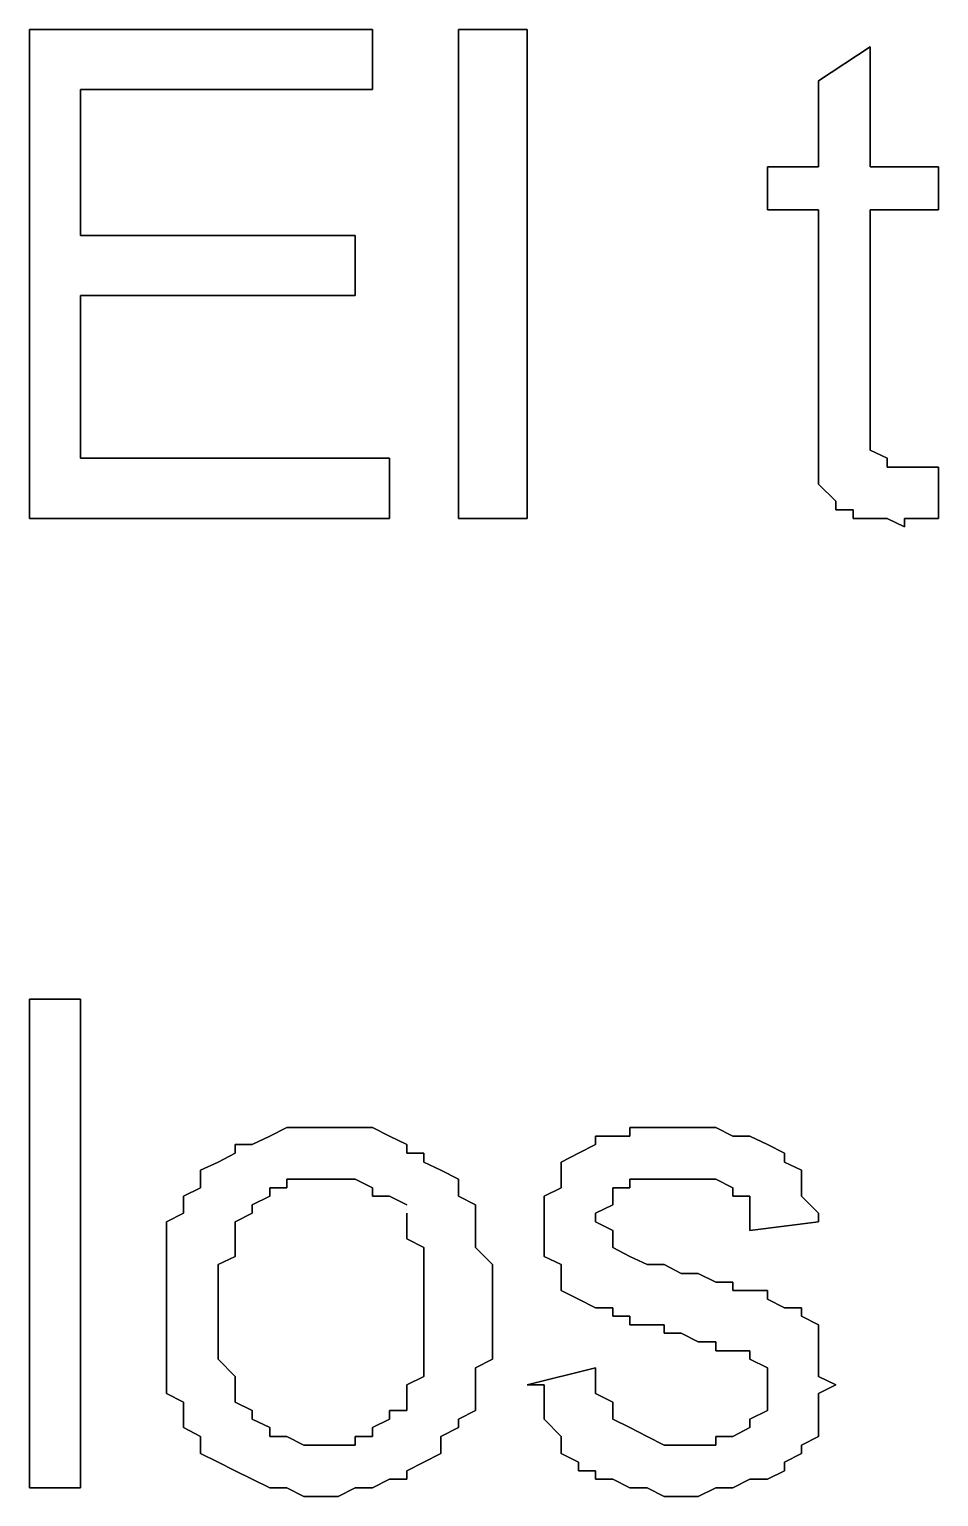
# Model space of a CAD drawing. Header units: metres. Extents: x 2.9 to 42.8, y 1.7 to 28.7.
# Drawn here: x 37.1299 to 37.3168, y 25.056 to 25.3577 of the extents above; entities that cross this region are included whole.
import ezdxf

# ---------------------------------------------------------------- set-up
doc = ezdxf.new("R2010")
doc.units = ezdxf.units.M
doc.layers.add('GRIS', color=8, linetype='Continuous')

msp = doc.modelspace()

# ---------------------------------------------------------------- linework, layer by layer
at = {"layer": 'GRIS', "lineweight": -3}
for points in [[(37.2004, 25.3577), (37.1299, 25.3577), (37.2004, 25.3577)], [(37.1299, 25.3577), (37.1299, 25.2571), (37.1299, 25.3577)], [(37.2004, 25.3453), (37.2004, 25.3577), (37.2004, 25.3453)], [(37.2322, 25.3577), (37.2181, 25.3577), (37.2322, 25.3577)], [(37.2181, 25.3577), (37.2181, 25.2571), (37.2181, 25.3577)], [(37.2322, 25.2571), (37.2322, 25.3577), (37.2322, 25.2571)], [(37.3027, 25.3541), (37.2921, 25.3471), (37.3027, 25.3541)], [(37.3027, 25.3294), (37.3027, 25.3541), (37.3027, 25.3294)], [(37.2921, 25.3471), (37.2921, 25.3294), (37.2921, 25.3471)], [(37.1404, 25.3153), (37.1404, 25.3453), (37.1404, 25.3153)], [(37.1404, 25.3453), (37.2004, 25.3453), (37.1404, 25.3453)], [(37.2921, 25.3294), (37.2816, 25.3294), (37.2921, 25.3294)], [(37.2816, 25.3294), (37.2816, 25.3206), (37.2816, 25.3294)], [(37.3168, 25.3294), (37.3027, 25.3294), (37.3168, 25.3294)], [(37.3168, 25.3206), (37.3168, 25.3294), (37.3168, 25.3206)], [(37.2816, 25.3206), (37.2921, 25.3206), (37.2816, 25.3206)], [(37.2921, 25.3206), (37.2921, 25.2783), (37.2921, 25.3206)], [(37.3027, 25.2783), (37.3027, 25.3206), (37.3027, 25.2783)], [(37.3027, 25.3206), (37.3168, 25.3206), (37.3027, 25.3206)], [(37.1969, 25.3153), (37.1404, 25.3153), (37.1969, 25.3153)], [(37.1969, 25.303), (37.1969, 25.3153), (37.1969, 25.303)], [(37.1404, 25.2695), (37.1404, 25.303), (37.1404, 25.2695)], [(37.1404, 25.303), (37.1969, 25.303), (37.1404, 25.303)], [(37.2921, 25.2783), (37.2921, 25.2748), (37.2921, 25.2783)], [(37.3027, 25.2748), (37.3027, 25.2783), (37.3027, 25.2748)], [(37.2921, 25.2748), (37.2921, 25.2712), (37.2921, 25.2748)], [(37.3027, 25.2712), (37.3027, 25.2748), (37.3027, 25.2712)], [(37.2921, 25.2712), (37.2921, 25.2695), (37.2921, 25.2712)], [(37.3062, 25.2695), (37.3027, 25.2712), (37.3062, 25.2695)], [(37.2039, 25.2695), (37.1404, 25.2695), (37.2039, 25.2695)], [(37.2039, 25.2571), (37.2039, 25.2695), (37.2039, 25.2571)], [(37.2921, 25.2695), (37.2921, 25.2677), (37.2921, 25.2695)], [(37.2921, 25.2677), (37.2921, 25.2659), (37.2921, 25.2677)], [(37.3062, 25.2677), (37.3062, 25.2695), (37.3062, 25.2677)], [(37.3098, 25.2677), (37.3062, 25.2677), (37.3098, 25.2677)], [(37.3133, 25.2677), (37.3098, 25.2677), (37.3133, 25.2677)], [(37.3168, 25.2677), (37.3133, 25.2677), (37.3168, 25.2677)], [(37.3168, 25.2571), (37.3168, 25.2677), (37.3168, 25.2571)], [(37.2921, 25.2659), (37.2921, 25.2642), (37.2921, 25.2659)], [(37.2921, 25.2642), (37.2957, 25.2607), (37.2921, 25.2642)], [(37.2957, 25.2607), (37.2957, 25.2589), (37.2957, 25.2607)], [(37.2957, 25.2589), (37.2992, 25.2589), (37.2957, 25.2589)], [(37.2992, 25.2589), (37.2992, 25.2571), (37.2992, 25.2589)], [(37.1299, 25.2571), (37.2039, 25.2571), (37.1299, 25.2571)], [(37.2181, 25.2571), (37.2322, 25.2571), (37.2181, 25.2571)], [(37.2992, 25.2571), (37.3027, 25.2571), (37.2992, 25.2571)], [(37.3027, 25.2571), (37.3062, 25.2571), (37.3027, 25.2571)], [(37.3062, 25.2571), (37.3098, 25.2554), (37.3062, 25.2571)], [(37.3098, 25.2554), (37.3098, 25.2571), (37.3098, 25.2554)], [(37.3098, 25.2571), (37.3133, 25.2571), (37.3098, 25.2571)], [(37.3133, 25.2571), (37.3168, 25.2571), (37.3133, 25.2571)], [(37.1404, 25.1583), (37.1299, 25.1583), (37.1404, 25.1583)], [(37.1299, 25.1583), (37.1299, 25.0578), (37.1299, 25.1583)], [(37.1404, 25.0578), (37.1404, 25.1583), (37.1404, 25.0578)], [(37.1828, 25.1319), (37.1793, 25.1301), (37.1828, 25.1319)], [(37.1863, 25.1319), (37.1828, 25.1319), (37.1863, 25.1319)], [(37.1898, 25.1319), (37.1863, 25.1319), (37.1898, 25.1319)], [(37.1934, 25.1319), (37.1898, 25.1319), (37.1934, 25.1319)], [(37.1969, 25.1319), (37.1934, 25.1319), (37.1969, 25.1319)], [(37.2004, 25.1319), (37.1969, 25.1319), (37.2004, 25.1319)], [(37.2039, 25.1301), (37.2004, 25.1319), (37.2039, 25.1301)], [(37.2569, 25.1319), (37.2533, 25.1319), (37.2569, 25.1319)], [(37.2533, 25.1319), (37.2533, 25.1301), (37.2533, 25.1319)], [(37.2604, 25.1319), (37.2569, 25.1319), (37.2604, 25.1319)], [(37.2639, 25.1319), (37.2604, 25.1319), (37.2639, 25.1319)], [(37.2674, 25.1319), (37.2639, 25.1319), (37.2674, 25.1319)], [(37.271, 25.1319), (37.2674, 25.1319), (37.271, 25.1319)], [(37.2745, 25.1301), (37.271, 25.1319), (37.2745, 25.1301)], [(37.1793, 25.1301), (37.1757, 25.1284), (37.1793, 25.1301)], [(37.2075, 25.1284), (37.2039, 25.1301), (37.2075, 25.1284)], [(37.2498, 25.1301), (37.2463, 25.1301), (37.2498, 25.1301)], [(37.2463, 25.1301), (37.2463, 25.1284), (37.2463, 25.1301)], [(37.2533, 25.1301), (37.2498, 25.1301), (37.2533, 25.1301)], [(37.278, 25.1301), (37.2745, 25.1301), (37.278, 25.1301)], [(37.2816, 25.1284), (37.278, 25.1301), (37.2816, 25.1284)], [(37.1722, 25.1266), (37.1687, 25.1248), (37.1722, 25.1266)], [(37.1757, 25.1284), (37.1722, 25.1284), (37.1757, 25.1284)], [(37.1722, 25.1284), (37.1722, 25.1266), (37.1722, 25.1284)], [(37.2075, 25.1266), (37.2075, 25.1284), (37.2075, 25.1266)], [(37.211, 25.1266), (37.2075, 25.1266), (37.211, 25.1266)], [(37.211, 25.1248), (37.211, 25.1266), (37.211, 25.1248)], [(37.2428, 25.1266), (37.2392, 25.1248), (37.2428, 25.1266)], [(37.2463, 25.1284), (37.2428, 25.1266), (37.2463, 25.1284)], [(37.2851, 25.1266), (37.2816, 25.1284), (37.2851, 25.1266)], [(37.2851, 25.1248), (37.2851, 25.1266), (37.2851, 25.1248)], [(37.1687, 25.1248), (37.1651, 25.1231), (37.1687, 25.1248)], [(37.1651, 25.1231), (37.1651, 25.1213), (37.1651, 25.1231)], [(37.2145, 25.1231), (37.211, 25.1248), (37.2145, 25.1231)], [(37.2181, 25.1213), (37.2145, 25.1231), (37.2181, 25.1213)], [(37.2392, 25.1248), (37.2392, 25.1231), (37.2392, 25.1248)], [(37.2392, 25.1231), (37.2392, 25.1195), (37.2392, 25.1231)], [(37.2886, 25.1231), (37.2851, 25.1248), (37.2886, 25.1231)], [(37.2886, 25.1213), (37.2886, 25.1231), (37.2886, 25.1213)], [(37.1651, 25.1213), (37.1651, 25.1195), (37.1651, 25.1213)], [(37.1828, 25.1195), (37.1828, 25.1213), (37.1828, 25.1195)], [(37.1828, 25.1213), (37.1863, 25.1213), (37.1828, 25.1213)], [(37.1863, 25.1213), (37.1898, 25.1213), (37.1863, 25.1213)], [(37.1898, 25.1213), (37.1934, 25.1213), (37.1898, 25.1213)], [(37.1934, 25.1213), (37.1969, 25.1213), (37.1934, 25.1213)], [(37.1969, 25.1213), (37.2004, 25.1195), (37.1969, 25.1213)], [(37.2181, 25.1195), (37.2181, 25.1213), (37.2181, 25.1195)], [(37.2533, 25.1195), (37.2533, 25.1213), (37.2533, 25.1195)], [(37.2533, 25.1213), (37.2569, 25.1213), (37.2533, 25.1213)], [(37.2569, 25.1213), (37.2604, 25.1213), (37.2569, 25.1213)], [(37.2604, 25.1213), (37.2639, 25.1213), (37.2604, 25.1213)], [(37.2639, 25.1213), (37.2674, 25.1213), (37.2639, 25.1213)], [(37.2674, 25.1213), (37.271, 25.1213), (37.2674, 25.1213)], [(37.271, 25.1213), (37.2745, 25.1195), (37.271, 25.1213)], [(37.2886, 25.1195), (37.2886, 25.1213), (37.2886, 25.1195)], [(37.1651, 25.1195), (37.1616, 25.1178), (37.1651, 25.1195)], [(37.1616, 25.1178), (37.1616, 25.116), (37.1616, 25.1178)], [(37.1757, 25.116), (37.1793, 25.1178), (37.1757, 25.116)], [(37.1793, 25.1178), (37.1793, 25.1195), (37.1793, 25.1178)], [(37.1793, 25.1195), (37.1828, 25.1195), (37.1793, 25.1195)], [(37.2004, 25.1195), (37.2004, 25.1178), (37.2004, 25.1195)], [(37.2004, 25.1178), (37.2039, 25.1178), (37.2004, 25.1178)], [(37.2039, 25.1178), (37.2075, 25.116), (37.2039, 25.1178)], [(37.2181, 25.1178), (37.2181, 25.1195), (37.2181, 25.1178)], [(37.2216, 25.116), (37.2181, 25.1178), (37.2216, 25.116)], [(37.2392, 25.1195), (37.2357, 25.1178), (37.2392, 25.1195)], [(37.2357, 25.1178), (37.2357, 25.116), (37.2357, 25.1178)], [(37.2498, 25.1178), (37.2498, 25.1195), (37.2498, 25.1178)], [(37.2498, 25.1195), (37.2533, 25.1195), (37.2498, 25.1195)], [(37.2498, 25.116), (37.2498, 25.1178), (37.2498, 25.116)], [(37.2745, 25.1195), (37.2745, 25.1178), (37.2745, 25.1195)], [(37.2745, 25.1178), (37.278, 25.1178), (37.2745, 25.1178)], [(37.278, 25.1178), (37.278, 25.1143), (37.278, 25.1178)], [(37.2886, 25.1178), (37.2886, 25.1195), (37.2886, 25.1178)], [(37.2921, 25.1143), (37.2886, 25.1178), (37.2921, 25.1143)], [(37.1616, 25.1143), (37.1581, 25.1125), (37.1616, 25.1143)], [(37.1616, 25.116), (37.1616, 25.1143), (37.1616, 25.116)], [(37.1722, 25.1125), (37.1757, 25.1143), (37.1722, 25.1125)], [(37.1757, 25.1143), (37.1757, 25.116), (37.1757, 25.1143)], [(37.2075, 25.1143), (37.2075, 25.1125), (37.2075, 25.1143)], [(37.2216, 25.1143), (37.2216, 25.116), (37.2216, 25.1143)], [(37.2216, 25.1107), (37.2216, 25.1143), (37.2216, 25.1107)], [(37.2357, 25.116), (37.2357, 25.1143), (37.2357, 25.116)], [(37.2357, 25.1143), (37.2357, 25.1107), (37.2357, 25.1143)], [(37.2463, 25.1143), (37.2498, 25.116), (37.2463, 25.1143)], [(37.2463, 25.1125), (37.2463, 25.1143), (37.2463, 25.1125)], [(37.278, 25.1143), (37.278, 25.1125), (37.278, 25.1143)], [(37.2921, 25.1125), (37.2921, 25.1143), (37.2921, 25.1125)], [(37.1581, 25.1125), (37.1581, 25.109), (37.1581, 25.1125)], [(37.1722, 25.1107), (37.1722, 25.1125), (37.1722, 25.1107)], [(37.1722, 25.1072), (37.1722, 25.1107), (37.1722, 25.1072)], [(37.2075, 25.1125), (37.2075, 25.1107), (37.2075, 25.1125)], [(37.2075, 25.1107), (37.2075, 25.109), (37.2075, 25.1107)], [(37.2216, 25.109), (37.2216, 25.1107), (37.2216, 25.109)], [(37.2357, 25.1107), (37.2357, 25.109), (37.2357, 25.1107)], [(37.2498, 25.1107), (37.2463, 25.1125), (37.2498, 25.1107)], [(37.2498, 25.109), (37.2498, 25.1107), (37.2498, 25.109)], [(37.278, 25.1125), (37.278, 25.1107), (37.278, 25.1125)], [(37.278, 25.1107), (37.2921, 25.1125), (37.278, 25.1107)], [(37.1581, 25.109), (37.1581, 25.1072), (37.1581, 25.109)], [(37.2075, 25.109), (37.211, 25.1072), (37.2075, 25.109)], [(37.2216, 25.1072), (37.2216, 25.109), (37.2216, 25.1072)], [(37.2357, 25.109), (37.2357, 25.1054), (37.2357, 25.109)], [(37.2498, 25.1072), (37.2498, 25.109), (37.2498, 25.1072)], [(37.1581, 25.1072), (37.1581, 25.1054), (37.1581, 25.1072)], [(37.1581, 25.1054), (37.1581, 25.1019), (37.1581, 25.1054)], [(37.1687, 25.1037), (37.1722, 25.1054), (37.1687, 25.1037)], [(37.1722, 25.1054), (37.1722, 25.1072), (37.1722, 25.1054)], [(37.211, 25.1072), (37.211, 25.1054), (37.211, 25.1072)], [(37.211, 25.1054), (37.211, 25.1037), (37.211, 25.1054)], [(37.2251, 25.1037), (37.2216, 25.1072), (37.2251, 25.1037)], [(37.2357, 25.1054), (37.2392, 25.1037), (37.2357, 25.1054)], [(37.2533, 25.1054), (37.2498, 25.1072), (37.2533, 25.1054)], [(37.2569, 25.1037), (37.2533, 25.1054), (37.2569, 25.1037)], [(37.1581, 25.1019), (37.1581, 25.1001), (37.1581, 25.1019)], [(37.1687, 25.1001), (37.1687, 25.1037), (37.1687, 25.1001)], [(37.211, 25.1037), (37.211, 25.1001), (37.211, 25.1037)], [(37.2251, 25.1019), (37.2251, 25.1037), (37.2251, 25.1019)], [(37.2251, 25.1001), (37.2251, 25.1019), (37.2251, 25.1001)], [(37.2392, 25.1037), (37.2392, 25.1019), (37.2392, 25.1037)], [(37.2392, 25.1019), (37.2392, 25.1001), (37.2392, 25.1019)], [(37.2604, 25.1037), (37.2569, 25.1037), (37.2604, 25.1037)], [(37.2639, 25.1019), (37.2604, 25.1037), (37.2639, 25.1019)], [(37.2674, 25.1019), (37.2639, 25.1019), (37.2674, 25.1019)], [(37.271, 25.1001), (37.2674, 25.1019), (37.271, 25.1001)], [(37.1581, 25.1001), (37.1581, 25.0966), (37.1581, 25.1001)], [(37.1687, 25.0984), (37.1687, 25.1001), (37.1687, 25.0984)], [(37.211, 25.1001), (37.211, 25.0984), (37.211, 25.1001)], [(37.2251, 25.0966), (37.2251, 25.1001), (37.2251, 25.0966)], [(37.2392, 25.1001), (37.2392, 25.0984), (37.2392, 25.1001)], [(37.2745, 25.1001), (37.271, 25.1001), (37.2745, 25.1001)], [(37.2745, 25.0984), (37.2745, 25.1001), (37.2745, 25.0984)], [(37.1581, 25.0966), (37.1581, 25.0948), (37.1581, 25.0966)], [(37.1687, 25.0948), (37.1687, 25.0984), (37.1687, 25.0948)], [(37.211, 25.0984), (37.211, 25.0948), (37.211, 25.0984)], [(37.2251, 25.0948), (37.2251, 25.0966), (37.2251, 25.0948)], [(37.2392, 25.0984), (37.2428, 25.0966), (37.2392, 25.0984)], [(37.2428, 25.0966), (37.2463, 25.0948), (37.2428, 25.0966)], [(37.278, 25.0984), (37.2745, 25.0984), (37.278, 25.0984)], [(37.2816, 25.0984), (37.278, 25.0984), (37.2816, 25.0984)], [(37.2816, 25.0966), (37.2816, 25.0984), (37.2816, 25.0966)], [(37.2851, 25.0948), (37.2816, 25.0966), (37.2851, 25.0948)], [(37.1581, 25.0948), (37.1581, 25.0913), (37.1581, 25.0948)], [(37.1687, 25.0913), (37.1687, 25.0948), (37.1687, 25.0913)], [(37.211, 25.0948), (37.211, 25.0931), (37.211, 25.0948)], [(37.211, 25.0931), (37.211, 25.0913), (37.211, 25.0931)], [(37.2251, 25.0931), (37.2251, 25.0948), (37.2251, 25.0931)], [(37.2251, 25.0896), (37.2251, 25.0931), (37.2251, 25.0896)], [(37.2463, 25.0948), (37.2498, 25.0948), (37.2463, 25.0948)], [(37.2498, 25.0948), (37.2498, 25.0931), (37.2498, 25.0948)], [(37.2498, 25.0931), (37.2533, 25.0931), (37.2498, 25.0931)], [(37.2533, 25.0931), (37.2533, 25.0913), (37.2533, 25.0931)], [(37.2886, 25.0948), (37.2851, 25.0948), (37.2886, 25.0948)], [(37.2886, 25.0931), (37.2886, 25.0948), (37.2886, 25.0931)], [(37.2921, 25.0913), (37.2886, 25.0931), (37.2921, 25.0913)], [(37.1581, 25.0913), (37.1581, 25.0896), (37.1581, 25.0913)], [(37.1581, 25.0896), (37.1581, 25.086), (37.1581, 25.0896)], [(37.1687, 25.0896), (37.1687, 25.0913), (37.1687, 25.0896)], [(37.1687, 25.086), (37.1687, 25.0896), (37.1687, 25.086)], [(37.211, 25.0913), (37.211, 25.0878), (37.211, 25.0913)], [(37.2251, 25.0878), (37.2251, 25.0896), (37.2251, 25.0878)], [(37.2533, 25.0913), (37.2569, 25.0913), (37.2533, 25.0913)], [(37.2569, 25.0913), (37.2604, 25.0913), (37.2569, 25.0913)], [(37.2604, 25.0913), (37.2604, 25.0896), (37.2604, 25.0913)], [(37.2604, 25.0896), (37.2639, 25.0896), (37.2604, 25.0896)], [(37.2639, 25.0896), (37.2674, 25.0878), (37.2639, 25.0896)], [(37.2921, 25.0896), (37.2921, 25.0913), (37.2921, 25.0896)], [(37.2921, 25.0878), (37.2921, 25.0896), (37.2921, 25.0878)], [(37.211, 25.0878), (37.211, 25.086), (37.211, 25.0878)], [(37.2251, 25.0843), (37.2251, 25.0878), (37.2251, 25.0843)], [(37.2674, 25.0878), (37.271, 25.0878), (37.2674, 25.0878)], [(37.271, 25.0878), (37.271, 25.086), (37.271, 25.0878)], [(37.2921, 25.086), (37.2921, 25.0878), (37.2921, 25.086)], [(37.1581, 25.086), (37.1581, 25.0843), (37.1581, 25.086)], [(37.1581, 25.0843), (37.1581, 25.0825), (37.1581, 25.0843)], [(37.1687, 25.0843), (37.1687, 25.086), (37.1687, 25.0843)], [(37.1722, 25.0807), (37.1687, 25.0843), (37.1722, 25.0807)], [(37.211, 25.086), (37.211, 25.0825), (37.211, 25.086)], [(37.2216, 25.0825), (37.2251, 25.0843), (37.2216, 25.0825)], [(37.271, 25.086), (37.2745, 25.086), (37.271, 25.086)], [(37.2745, 25.086), (37.278, 25.086), (37.2745, 25.086)], [(37.278, 25.086), (37.278, 25.0843), (37.278, 25.086)], [(37.278, 25.0843), (37.2816, 25.0825), (37.278, 25.0843)], [(37.2921, 25.0843), (37.2921, 25.086), (37.2921, 25.0843)], [(37.2921, 25.0807), (37.2921, 25.0843), (37.2921, 25.0807)], [(37.1581, 25.0825), (37.1581, 25.079), (37.1581, 25.0825)], [(37.1722, 25.079), (37.1722, 25.0807), (37.1722, 25.079)], [(37.211, 25.0807), (37.2075, 25.079), (37.211, 25.0807)], [(37.211, 25.0825), (37.211, 25.0807), (37.211, 25.0825)], [(37.2216, 25.0807), (37.2216, 25.0825), (37.2216, 25.0807)], [(37.2216, 25.0772), (37.2216, 25.0807), (37.2216, 25.0772)], [(37.2463, 25.0825), (37.2322, 25.079), (37.2463, 25.0825)], [(37.2463, 25.079), (37.2463, 25.0825), (37.2463, 25.079)], [(37.2816, 25.0825), (37.2816, 25.0807), (37.2816, 25.0825)], [(37.2816, 25.0807), (37.2816, 25.079), (37.2816, 25.0807)], [(37.2957, 25.079), (37.2921, 25.0807), (37.2957, 25.079)], [(37.1581, 25.079), (37.1581, 25.0772), (37.1581, 25.079)], [(37.1722, 25.0772), (37.1722, 25.079), (37.1722, 25.0772)], [(37.2075, 25.079), (37.2075, 25.0772), (37.2075, 25.079)], [(37.2322, 25.079), (37.2357, 25.079), (37.2322, 25.079)], [(37.2357, 25.079), (37.2357, 25.0754), (37.2357, 25.079)], [(37.2463, 25.0772), (37.2463, 25.079), (37.2463, 25.0772)], [(37.2816, 25.079), (37.2816, 25.0754), (37.2816, 25.079)], [(37.2921, 25.0772), (37.2957, 25.079), (37.2921, 25.0772)], [(37.1581, 25.0772), (37.1616, 25.0754), (37.1581, 25.0772)], [(37.1616, 25.0754), (37.1616, 25.0737), (37.1616, 25.0754)], [(37.1722, 25.0754), (37.1722, 25.0772), (37.1722, 25.0754)], [(37.1757, 25.0737), (37.1722, 25.0754), (37.1757, 25.0737)], [(37.2075, 25.0772), (37.2075, 25.0754), (37.2075, 25.0772)], [(37.2075, 25.0754), (37.2075, 25.0737), (37.2075, 25.0754)], [(37.2216, 25.0754), (37.2216, 25.0772), (37.2216, 25.0754)], [(37.2216, 25.0737), (37.2216, 25.0754), (37.2216, 25.0737)], [(37.2357, 25.0754), (37.2357, 25.0737), (37.2357, 25.0754)], [(37.2498, 25.0754), (37.2463, 25.0772), (37.2498, 25.0754)], [(37.2498, 25.0737), (37.2498, 25.0754), (37.2498, 25.0737)], [(37.2816, 25.0754), (37.2816, 25.0737), (37.2816, 25.0754)], [(37.2921, 25.0754), (37.2921, 25.0772), (37.2921, 25.0754)], [(37.2921, 25.0719), (37.2921, 25.0754), (37.2921, 25.0719)], [(37.1616, 25.0737), (37.1616, 25.0719), (37.1616, 25.0737)], [(37.1616, 25.0719), (37.1616, 25.0702), (37.1616, 25.0719)], [(37.1757, 25.0719), (37.1757, 25.0737), (37.1757, 25.0719)], [(37.1793, 25.0702), (37.1757, 25.0719), (37.1793, 25.0702)], [(37.2039, 25.0719), (37.2004, 25.0702), (37.2039, 25.0719)], [(37.2075, 25.0737), (37.2039, 25.0737), (37.2075, 25.0737)], [(37.2039, 25.0737), (37.2039, 25.0719), (37.2039, 25.0737)], [(37.2181, 25.0719), (37.2216, 25.0737), (37.2181, 25.0719)], [(37.2181, 25.0702), (37.2181, 25.0719), (37.2181, 25.0702)], [(37.2357, 25.0737), (37.2357, 25.0719), (37.2357, 25.0737)], [(37.2357, 25.0719), (37.2392, 25.0684), (37.2357, 25.0719)], [(37.2498, 25.0719), (37.2498, 25.0737), (37.2498, 25.0719)], [(37.2533, 25.0702), (37.2498, 25.0719), (37.2533, 25.0702)], [(37.2816, 25.0737), (37.278, 25.0719), (37.2816, 25.0737)], [(37.278, 25.0719), (37.278, 25.0702), (37.278, 25.0719)], [(37.2921, 25.0702), (37.2921, 25.0719), (37.2921, 25.0702)], [(37.1616, 25.0702), (37.1651, 25.0684), (37.1616, 25.0702)], [(37.1651, 25.0684), (37.1651, 25.0666), (37.1651, 25.0684)], [(37.1793, 25.0684), (37.1793, 25.0702), (37.1793, 25.0684)], [(37.1828, 25.0684), (37.1793, 25.0684), (37.1828, 25.0684)], [(37.1863, 25.0666), (37.1828, 25.0684), (37.1863, 25.0666)], [(37.2004, 25.0684), (37.1969, 25.0684), (37.2004, 25.0684)], [(37.1969, 25.0684), (37.1969, 25.0666), (37.1969, 25.0684)], [(37.2004, 25.0702), (37.2004, 25.0684), (37.2004, 25.0702)], [(37.2145, 25.0684), (37.2181, 25.0702), (37.2145, 25.0684)], [(37.2145, 25.0666), (37.2145, 25.0684), (37.2145, 25.0666)], [(37.2392, 25.0684), (37.2392, 25.0666), (37.2392, 25.0684)], [(37.2569, 25.0684), (37.2533, 25.0702), (37.2569, 25.0684)], [(37.2604, 25.0666), (37.2569, 25.0684), (37.2604, 25.0666)], [(37.2745, 25.0684), (37.271, 25.0684), (37.2745, 25.0684)], [(37.271, 25.0684), (37.271, 25.0666), (37.271, 25.0684)], [(37.278, 25.0702), (37.2745, 25.0684), (37.278, 25.0702)], [(37.2886, 25.0666), (37.2921, 25.0684), (37.2886, 25.0666)], [(37.2921, 25.0684), (37.2921, 25.0702), (37.2921, 25.0684)], [(37.1651, 25.0666), (37.1651, 25.0649), (37.1651, 25.0666)], [(37.1898, 25.0666), (37.1863, 25.0666), (37.1898, 25.0666)], [(37.1934, 25.0666), (37.1898, 25.0666), (37.1934, 25.0666)], [(37.1969, 25.0666), (37.1934, 25.0666), (37.1969, 25.0666)], [(37.2145, 25.0649), (37.2145, 25.0666), (37.2145, 25.0649)], [(37.2392, 25.0666), (37.2392, 25.0649), (37.2392, 25.0666)], [(37.2639, 25.0666), (37.2604, 25.0666), (37.2639, 25.0666)], [(37.2674, 25.0666), (37.2639, 25.0666), (37.2674, 25.0666)], [(37.271, 25.0666), (37.2674, 25.0666), (37.271, 25.0666)], [(37.2886, 25.0649), (37.2886, 25.0666), (37.2886, 25.0649)], [(37.1651, 25.0649), (37.1687, 25.0631), (37.1651, 25.0649)], [(37.1687, 25.0631), (37.1722, 25.0613), (37.1687, 25.0631)], [(37.2075, 25.0613), (37.211, 25.0631), (37.2075, 25.0613)], [(37.211, 25.0631), (37.2145, 25.0649), (37.211, 25.0631)], [(37.2392, 25.0649), (37.2428, 25.0631), (37.2392, 25.0649)], [(37.2428, 25.0631), (37.2428, 25.0613), (37.2428, 25.0631)], [(37.2851, 25.0631), (37.2886, 25.0649), (37.2851, 25.0631)], [(37.2851, 25.0613), (37.2851, 25.0631), (37.2851, 25.0613)], [(37.1722, 25.0613), (37.1757, 25.0596), (37.1722, 25.0613)], [(37.1757, 25.0596), (37.1793, 25.0578), (37.1757, 25.0596)], [(37.2004, 25.0578), (37.2039, 25.0596), (37.2004, 25.0578)], [(37.2039, 25.0596), (37.2075, 25.0596), (37.2039, 25.0596)], [(37.2075, 25.0596), (37.2075, 25.0613), (37.2075, 25.0596)], [(37.2428, 25.0613), (37.2463, 25.0613), (37.2428, 25.0613)], [(37.2463, 25.0613), (37.2463, 25.0596), (37.2463, 25.0613)], [(37.2463, 25.0596), (37.2498, 25.0596), (37.2463, 25.0596)], [(37.2498, 25.0596), (37.2533, 25.0578), (37.2498, 25.0596)], [(37.2745, 25.0578), (37.278, 25.0596), (37.2745, 25.0578)], [(37.278, 25.0596), (37.2816, 25.0596), (37.278, 25.0596)], [(37.2816, 25.0596), (37.2851, 25.0613), (37.2816, 25.0596)], [(37.1299, 25.0578), (37.1404, 25.0578), (37.1299, 25.0578)], [(37.1793, 25.0578), (37.1828, 25.0578), (37.1793, 25.0578)], [(37.1828, 25.0578), (37.1863, 25.056), (37.1828, 25.0578)], [(37.1934, 25.056), (37.1969, 25.0578), (37.1934, 25.056)], [(37.1969, 25.0578), (37.2004, 25.0578), (37.1969, 25.0578)], [(37.2533, 25.0578), (37.2569, 25.0578), (37.2533, 25.0578)], [(37.2569, 25.0578), (37.2604, 25.056), (37.2569, 25.0578)], [(37.2674, 25.056), (37.271, 25.0578), (37.2674, 25.056)], [(37.271, 25.0578), (37.2745, 25.0578), (37.271, 25.0578)], [(37.1863, 25.056), (37.1898, 25.056), (37.1863, 25.056)], [(37.1898, 25.056), (37.1934, 25.056), (37.1898, 25.056)], [(37.2604, 25.056), (37.2639, 25.056), (37.2604, 25.056)], [(37.2639, 25.056), (37.2674, 25.056), (37.2639, 25.056)]]:
    msp.add_lwpolyline(points, dxfattribs=at)

doc.saveas('drawing.dxf')
